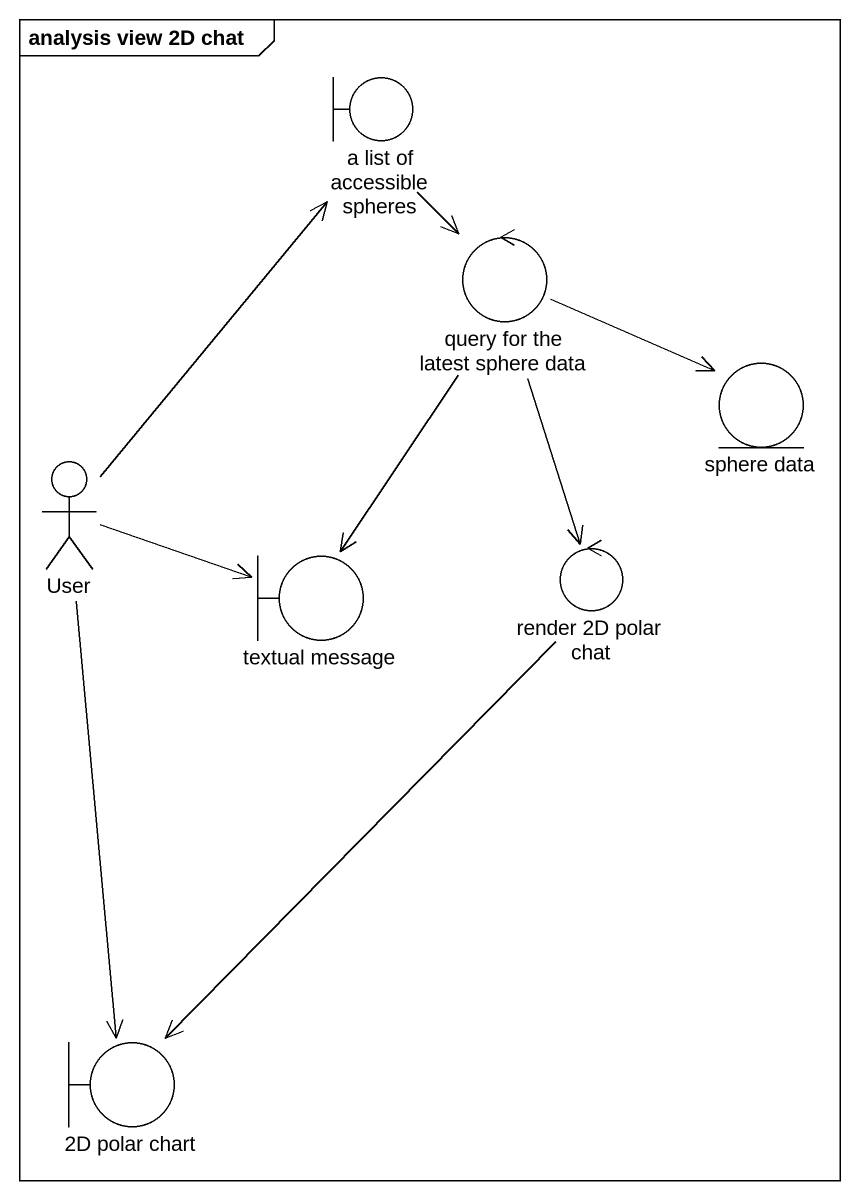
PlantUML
@startuml
mainframe analysis view 2D chat
boundary "a list of accessible spheres" as a_list_of_accessible_spheres
control "query for the latest sphere data" as query_for_the_latest_sphere
entity "sphere data" as sphere_data
actor User
boundary "textual message" as textual_message
control "render 2D polar chat" as render_2D_polar_chat
boundary "2D polar chart" as b2D_polar_chart
a_list_of_accessible_spheres --> query_for_the_latest_sphere
query_for_the_latest_sphere -right-> sphere_data
query_for_the_latest_sphere --> textual_message
query_for_the_latest_sphere --> render_2D_polar_chat
User -up-> a_list_of_accessible_spheres
User -right-> textual_message
User --> b2D_polar_chart
render_2D_polar_chat --> b2D_polar_chart
@enduml
